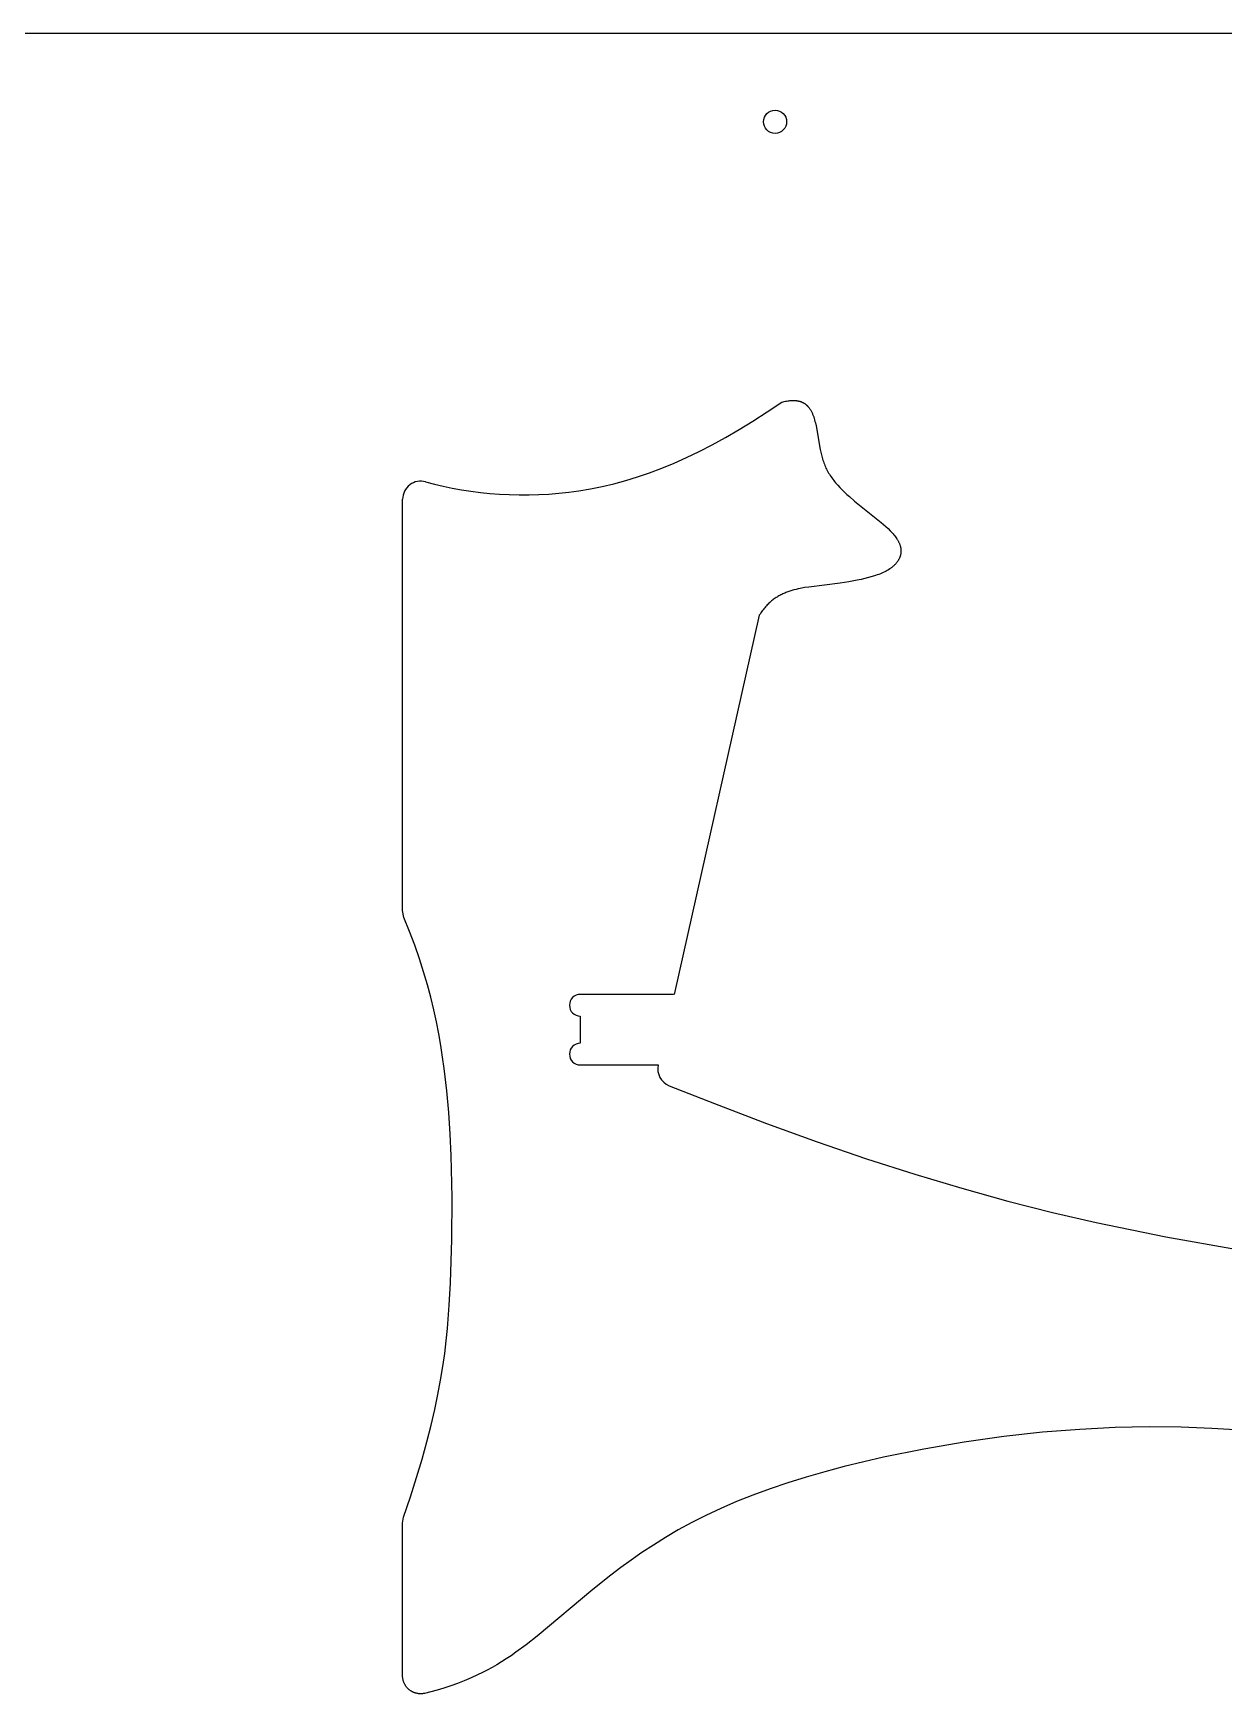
# Model space of a CAD drawing. Extents: x -2030 to 0, y -1030 to 0.
# Drawn here: x -1521.7 to -1212.7, y -431 to 0 of the extents above; entities that cross this region are included whole.
import ezdxf

# ---------------------------------------------------------------- set-up
doc = ezdxf.new("R2010")
doc.units = 0
for name, color, linetype in [('DRILLING', 7, 'CONTINUOUS'), ('OUTSIDE', 96, 'CONTINUOUS'), ('PREDEFINITO', 7, 'CONTINUOUS')]:
    doc.layers.add(name, color=color, linetype=linetype)

msp = doc.modelspace()

# ---------------------------------------------------------------- linework, layer by layer
at = {"layer": 'DRILLING'}
msp.add_circle((-1329.19, -23), 3, dxfattribs=at)
at = {"layer": 'OUTSIDE'}
for p, q in [((-1334.94, -100.69, 1125.47), (-1331.25, -98.31, 1125.47)), ((-1331.25, -98.31, 1125.47), (-1327.45, -95.77, 1125.47)), ((-1327.45, -95.77, 1125.47), (-1327.13, -95.69, 1125.47)), ((-1327.13, -95.69, 1125.47), (-1326.81, -95.61, 1125.47)), ((-1326.81, -95.61, 1125.47), (-1326.5, -95.54, 1125.47)), ((-1326.5, -95.54, 1125.47), (-1326.2, -95.49, 1125.47)), ((-1326.2, -95.49, 1125.47), (-1325.91, -95.44, 1125.47)), ((-1325.91, -95.44, 1125.47), (-1325.63, -95.4, 1125.47)), ((-1325.63, -95.4, 1125.47), (-1325.35, -95.36, 1125.47)), ((-1325.35, -95.36, 1125.47), (-1325.08, -95.34, 1125.47)), ((-1325.08, -95.34, 1125.47), (-1324.82, -95.33, 1125.47)), ((-1324.82, -95.33, 1125.47), (-1324.57, -95.32, 1125.47)), ((-1324.57, -95.32, 1125.47), (-1324.32, -95.32, 1125.47)), ((-1324.32, -95.32, 1125.47), (-1324.08, -95.33, 1125.47)), ((-1324.08, -95.33, 1125.47), (-1323.96, -95.34, 1125.47)), ((-1323.96, -95.34, 1125.47), (-1323.85, -95.35, 1125.47)), ((-1323.85, -95.35, 1125.47), (-1323.73, -95.36, 1125.47)), ((-1323.73, -95.36, 1125.47), (-1323.62, -95.38, 1125.47)), ((-1323.62, -95.38, 1125.47), (-1323.51, -95.39, 1125.47)), ((-1323.51, -95.39, 1125.47), (-1323.4, -95.41, 1125.47)), ((-1323.4, -95.41, 1125.47), (-1323.3, -95.43, 1125.47)), ((-1323.3, -95.43, 1125.47), (-1323.19, -95.45, 1125.47)), ((-1323.19, -95.45, 1125.47), (-1323.09, -95.47, 1125.47)), ((-1323.09, -95.47, 1125.47), (-1322.98, -95.5, 1125.47)), ((-1322.98, -95.5, 1125.47), (-1322.88, -95.52, 1125.47)), ((-1322.88, -95.52, 1125.47), (-1322.79, -95.55, 1125.47)), ((-1322.79, -95.55, 1125.47), (-1322.69, -95.58, 1125.47)), ((-1322.69, -95.58, 1125.47), (-1322.59, -95.61, 1125.47)), ((-1322.59, -95.61, 1125.47), (-1322.5, -95.64, 1125.47)), ((-1322.5, -95.64, 1125.47), (-1322.41, -95.68, 1125.47)), ((-1322.41, -95.68, 1125.47), (-1322.31, -95.71, 1125.47)), ((-1322.31, -95.71, 1125.47), (-1322.22, -95.75, 1125.47)), ((-1322.22, -95.75, 1125.47), (-1322.14, -95.79, 1125.47)), ((-1322.14, -95.79, 1125.47), (-1322.05, -95.83, 1125.47)), ((-1322.05, -95.83, 1125.47), (-1321.96, -95.88, 1125.47)), ((-1321.96, -95.88, 1125.47), (-1321.88, -95.92, 1125.47)), ((-1321.88, -95.92, 1125.47), (-1321.8, -95.96, 1125.47)), ((-1321.8, -95.96, 1125.47), (-1321.72, -96.01, 1125.47)), ((-1321.72, -96.01, 1125.47), (-1321.64, -96.06, 1125.47)), ((-1321.64, -96.06, 1125.47), (-1321.56, -96.11, 1125.47)), ((-1321.56, -96.11, 1125.47), (-1321.48, -96.16, 1125.47)), ((-1321.48, -96.16, 1125.47), (-1321.41, -96.21, 1125.47)), ((-1321.41, -96.21, 1125.47), (-1321.33, -96.27, 1125.47)), ((-1321.33, -96.27, 1125.47), (-1321.26, -96.32, 1125.47)), ((-1321.26, -96.32, 1125.47), (-1321.19, -96.38, 1125.47)), ((-1321.19, -96.38, 1125.47), (-1321.12, -96.44, 1125.47)), ((-1321.12, -96.44, 1125.47), (-1321.05, -96.5, 1125.47)), ((-1321.05, -96.5, 1125.47), (-1320.98, -96.56, 1125.47)), ((-1320.98, -96.56, 1125.47), (-1320.91, -96.62, 1125.47)), ((-1320.91, -96.62, 1125.47), (-1320.85, -96.68, 1125.47)), ((-1320.85, -96.68, 1125.47), (-1320.78, -96.75, 1125.47)), ((-1320.78, -96.75, 1125.47), (-1320.72, -96.81, 1125.47)), ((-1320.72, -96.81, 1125.47), (-1320.66, -96.88, 1125.47)), ((-1320.66, -96.88, 1125.47), (-1320.6, -96.95, 1125.47)), ((-1320.6, -96.95, 1125.47), (-1320.48, -97.09, 1125.47)), ((-1320.48, -97.09, 1125.47), (-1320.36, -97.23, 1125.47)), ((-1320.36, -97.23, 1125.47), (-1320.25, -97.38, 1125.47)), ((-1320.25, -97.38, 1125.47), (-1320.15, -97.53, 1125.47)), ((-1320.15, -97.53, 1125.47), (-1320.05, -97.68, 1125.47)), ((-1320.05, -97.68, 1125.47), (-1319.95, -97.84, 1125.47)), ((-1319.95, -97.84, 1125.47), (-1319.86, -98, 1125.47)), ((-1319.86, -98, 1125.47), (-1319.77, -98.17, 1125.47)), ((-1319.77, -98.17, 1125.47), (-1319.68, -98.34, 1125.47)), ((-1319.68, -98.34, 1125.47), (-1319.6, -98.51, 1125.47)), ((-1319.6, -98.51, 1125.47), (-1319.52, -98.69, 1125.47)), ((-1319.52, -98.69, 1125.47), (-1319.44, -98.87, 1125.47)), ((-1319.44, -98.87, 1125.47), (-1319.37, -99.05, 1125.47)), ((-1319.37, -99.05, 1125.47), (-1319.3, -99.23, 1125.47)), ((-1342.06, -104.94, 1125.47), (-1338.55, -102.89, 1125.47)), ((-1338.55, -102.89, 1125.47), (-1334.94, -100.69, 1125.47)), ((-1319.3, -99.23, 1125.47), (-1319.17, -99.6, 1125.47)), ((-1319.17, -99.6, 1125.47), (-1319.05, -99.98, 1125.47)), ((-1319.05, -99.98, 1125.47), (-1318.94, -100.37, 1125.47)), ((-1318.94, -100.37, 1125.47), (-1318.84, -100.76, 1125.47)), ((-1318.84, -100.76, 1125.47), (-1318.74, -101.15, 1125.47)), ((-1318.74, -101.15, 1125.47), (-1318.57, -101.95, 1125.47)), ((-1318.57, -101.95, 1125.47), (-1317.48, -108.03, 1125.47)), ((-1348.87, -108.57, 1125.47), (-1345.5, -106.83, 1125.47)), ((-1345.5, -106.83, 1125.47), (-1342.06, -104.94, 1125.47)), ((-1358.61, -112.94, 1125.47), (-1355.41, -111.62, 1125.47)), ((-1355.41, -111.62, 1125.47), (-1352.17, -110.16, 1125.47)), ((-1352.17, -110.16, 1125.47), (-1348.87, -108.57, 1125.47)), ((-1317.48, -108.03, 1125.47), (-1317.32, -108.75, 1125.47)), ((-1317.32, -108.75, 1125.47), (-1317.15, -109.45, 1125.47)), ((-1317.15, -109.45, 1125.47), (-1316.97, -110.15, 1125.47)), ((-1316.97, -110.15, 1125.47), (-1316.76, -110.84, 1125.47)), ((-1316.76, -110.84, 1125.47), (-1316.65, -111.18, 1125.47)), ((-1316.65, -111.18, 1125.47), (-1316.53, -111.52, 1125.47)), ((-1316.53, -111.52, 1125.47), (-1316.4, -111.86, 1125.47)), ((-1316.4, -111.86, 1125.47), (-1316.27, -112.19, 1125.47)), ((-1371.01, -116.95, 1125.47), (-1367.95, -116.12, 1125.47)), ((-1367.95, -116.12, 1125.47), (-1364.87, -115.19, 1125.47)), ((-1364.87, -115.19, 1125.47), (-1361.76, -114.12, 1125.47)), ((-1361.76, -114.12, 1125.47), (-1358.61, -112.94, 1125.47)), ((-1316.27, -112.19, 1125.47), (-1316.13, -112.53, 1125.47)), ((-1316.13, -112.53, 1125.47), (-1315.98, -112.86, 1125.47)), ((-1315.98, -112.86, 1125.47), (-1315.82, -113.19, 1125.47)), ((-1315.82, -113.19, 1125.47), (-1315.65, -113.51, 1125.47)), ((-1315.65, -113.51, 1125.47), (-1315.48, -113.84, 1125.47)), ((-1315.48, -113.84, 1125.47), (-1315.29, -114.16, 1125.47)), ((-1315.29, -114.16, 1125.47), (-1315.09, -114.48, 1125.47)), ((-1315.09, -114.48, 1125.47), (-1314.89, -114.8, 1125.47)), ((-1314.89, -114.8, 1125.47), (-1314.67, -115.12, 1125.47)), ((-1314.67, -115.12, 1125.47), (-1314.45, -115.44, 1125.47)), ((-1314.45, -115.44, 1125.47), (-1314.22, -115.75, 1125.47)), ((-1314.22, -115.75, 1125.47), (-1313.98, -116.07, 1125.47)), ((-1313.98, -116.07, 1125.47), (-1313.73, -116.38, 1125.47)), ((-1313.73, -116.38, 1125.47), (-1313.47, -116.69, 1125.47)), ((-1419.9, -116.44, 1125.47), (-1417.63, -117.05, 1125.47)), ((-1417.63, -117.05, 1125.47), (-1415.32, -117.61, 1125.47)), ((-1415.32, -117.61, 1125.47), (-1412.96, -118.1, 1125.47)), ((-1412.96, -118.1, 1125.47), (-1410.57, -118.53, 1125.47)), ((-1410.57, -118.53, 1125.47), (-1408.15, -118.91, 1125.47)), ((-1408.15, -118.91, 1125.47), (-1405.69, -119.22, 1125.47)), ((-1405.69, -119.22, 1125.47), (-1403.21, -119.47, 1125.47)), ((-1403.21, -119.47, 1125.47), (-1400.7, -119.65, 1125.47)), ((-1400.7, -119.65, 1125.47), (-1398.17, -119.77, 1125.47)), ((-1398.17, -119.77, 1125.47), (-1395.62, -119.83, 1125.47)), ((-1395.62, -119.83, 1125.47), (-1393.06, -119.82, 1125.47)), ((-1393.06, -119.82, 1125.47), (-1390.48, -119.75, 1125.47)), ((-1390.48, -119.75, 1125.47), (-1387.9, -119.61, 1125.47)), ((-1387.9, -119.61, 1125.47), (-1385.31, -119.39, 1125.47)), ((-1385.31, -119.39, 1125.47), (-1382.71, -119.11, 1125.47)), ((-1382.71, -119.11, 1125.47), (-1380.12, -118.76, 1125.47)), ((-1380.12, -118.76, 1125.47), (-1377.09, -118.26, 1125.47)), ((-1377.09, -118.26, 1125.47), (-1374.05, -117.66, 1125.47)), ((-1374.05, -117.66, 1125.47), (-1371.01, -116.95, 1125.47)), ((-1313.47, -116.69, 1125.47), (-1312.93, -117.3, 1125.47)), ((-1312.93, -117.3, 1125.47), (-1312.37, -117.91, 1125.47)), ((-1312.37, -117.91, 1125.47), (-1311.78, -118.51, 1125.47)), ((-1311.78, -118.51, 1125.47), (-1311.17, -119.11, 1125.47)), ((-1311.17, -119.11, 1125.47), (-1310.53, -119.7, 1125.47)), ((-1310.53, -119.7, 1125.47), (-1309.88, -120.29, 1125.47)), ((-1309.88, -120.29, 1125.47), (-1308.54, -121.44, 1125.47)), ((-1425.87, -227.75, 1125.47), (-1425.87, -120.96, 1125.47)), ((-1308.54, -121.44, 1125.47), (-1301.66, -126.99, 1125.47)), ((-1301.66, -126.99, 1125.47), (-1301.03, -127.53, 1125.47)), ((-1301.03, -127.53, 1125.47), (-1300.43, -128.06, 1125.47)), ((-1300.43, -128.06, 1125.47), (-1299.86, -128.6, 1125.47)), ((-1299.86, -128.6, 1125.47), (-1299.32, -129.13, 1125.47)), ((-1299.32, -129.13, 1125.47), (-1299.07, -129.4, 1125.47)), ((-1299.07, -129.4, 1125.47), (-1298.82, -129.66, 1125.47)), ((-1298.82, -129.66, 1125.47), (-1298.58, -129.93, 1125.47)), ((-1298.58, -129.93, 1125.47), (-1298.36, -130.19, 1125.47)), ((-1298.36, -130.19, 1125.47), (-1298.14, -130.46, 1125.47)), ((-1298.14, -130.46, 1125.47), (-1297.94, -130.72, 1125.47)), ((-1297.94, -130.72, 1125.47), (-1297.75, -130.99, 1125.47)), ((-1297.75, -130.99, 1125.47), (-1297.57, -131.25, 1125.47)), ((-1297.57, -131.25, 1125.47), (-1297.49, -131.38, 1125.47)), ((-1297.49, -131.38, 1125.47), (-1297.41, -131.51, 1125.47)), ((-1297.41, -131.51, 1125.47), (-1297.33, -131.65, 1125.47)), ((-1297.33, -131.65, 1125.47), (-1297.25, -131.78, 1125.47)), ((-1297.25, -131.78, 1125.47), (-1297.18, -131.91, 1125.47)), ((-1297.18, -131.91, 1125.47), (-1297.12, -132.04, 1125.47)), ((-1297.12, -132.04, 1125.47), (-1297.05, -132.17, 1125.47)), ((-1297.05, -132.17, 1125.47), (-1296.99, -132.31, 1125.47)), ((-1296.99, -132.31, 1125.47), (-1296.93, -132.44, 1125.47)), ((-1296.93, -132.44, 1125.47), (-1296.88, -132.57, 1125.47)), ((-1296.88, -132.57, 1125.47), (-1296.83, -132.7, 1125.47)), ((-1296.83, -132.7, 1125.47), (-1296.79, -132.83, 1125.47)), ((-1296.79, -132.83, 1125.47), (-1296.74, -132.97, 1125.47)), ((-1296.74, -132.97, 1125.47), (-1296.7, -133.1, 1125.47)), ((-1296.7, -133.1, 1125.47), (-1296.67, -133.23, 1125.47)), ((-1296.67, -133.23, 1125.47), (-1296.64, -133.36, 1125.47)), ((-1296.64, -133.36, 1125.47), (-1296.61, -133.49, 1125.47)), ((-1296.61, -133.49, 1125.47), (-1296.59, -133.62, 1125.47)), ((-1296.59, -133.62, 1125.47), (-1296.57, -133.75, 1125.47)), ((-1298.06, -137.92, 1125.47), (-1298.17, -138.03, 1125.47)), ((-1297.96, -137.81, 1125.47), (-1298.06, -137.92, 1125.47)), ((-1297.86, -137.7, 1125.47), (-1297.96, -137.81, 1125.47)), ((-1297.76, -137.58, 1125.47), (-1297.86, -137.7, 1125.47)), ((-1297.67, -137.47, 1125.47), (-1297.76, -137.58, 1125.47)), ((-1297.58, -137.36, 1125.47), (-1297.67, -137.47, 1125.47)), ((-1297.49, -137.24, 1125.47), (-1297.58, -137.36, 1125.47)), ((-1297.41, -137.13, 1125.47), (-1297.49, -137.24, 1125.47)), ((-1297.33, -137.01, 1125.47), (-1297.41, -137.13, 1125.47)), ((-1297.25, -136.89, 1125.47), (-1297.33, -137.01, 1125.47)), ((-1297.18, -136.77, 1125.47), (-1297.25, -136.89, 1125.47)), ((-1297.12, -136.65, 1125.47), (-1297.18, -136.77, 1125.47)), ((-1297.05, -136.53, 1125.47), (-1297.12, -136.65, 1125.47)), ((-1296.99, -136.41, 1125.47), (-1297.05, -136.53, 1125.47)), ((-1296.93, -136.29, 1125.47), (-1296.99, -136.41, 1125.47)), ((-1296.88, -136.17, 1125.47), (-1296.93, -136.29, 1125.47)), ((-1296.83, -136.05, 1125.47), (-1296.88, -136.17, 1125.47)), ((-1296.79, -135.92, 1125.47), (-1296.83, -136.05, 1125.47)), ((-1296.74, -135.8, 1125.47), (-1296.79, -135.92, 1125.47)), ((-1296.7, -135.67, 1125.47), (-1296.74, -135.8, 1125.47)), ((-1296.67, -135.55, 1125.47), (-1296.7, -135.67, 1125.47)), ((-1296.64, -135.42, 1125.47), (-1296.67, -135.55, 1125.47)), ((-1296.61, -135.3, 1125.47), (-1296.64, -135.42, 1125.47)), ((-1296.59, -135.17, 1125.47), (-1296.61, -135.3, 1125.47)), ((-1296.57, -135.04, 1125.47), (-1296.59, -135.17, 1125.47)), ((-1296.57, -133.75, 1125.47), (-1296.55, -133.88, 1125.47)), ((-1296.55, -134.92, 1125.47), (-1296.57, -135.04, 1125.47)), ((-1296.55, -133.88, 1125.47), (-1296.54, -134.01, 1125.47)), ((-1296.54, -134.79, 1125.47), (-1296.55, -134.92, 1125.47)), ((-1296.54, -134.01, 1125.47), (-1296.53, -134.14, 1125.47)), ((-1296.53, -134.66, 1125.47), (-1296.54, -134.79, 1125.47)), ((-1296.53, -134.14, 1125.47), (-1296.52, -134.27, 1125.47)), ((-1296.52, -134.53, 1125.47), (-1296.53, -134.66, 1125.47)), ((-1296.52, -134.27, 1125.47), (-1296.52, -134.4, 1125.47)), ((-1296.52, -134.4, 1125.47), (-1296.52, -134.53, 1125.47)), ((-1307.93, -142.01, 1125.47), (-1310.09, -142.41, 1125.47)), ((-1306.89, -141.8, 1125.47), (-1307.93, -142.01, 1125.47)), ((-1305.89, -141.57, 1125.47), (-1306.89, -141.8, 1125.47)), ((-1304.92, -141.32, 1125.47), (-1305.89, -141.57, 1125.47)), ((-1303.99, -141.06, 1125.47), (-1304.92, -141.32, 1125.47)), ((-1303.1, -140.78, 1125.47), (-1303.99, -141.06, 1125.47)), ((-1302.68, -140.63, 1125.47), (-1303.1, -140.78, 1125.47)), ((-1302.26, -140.48, 1125.47), (-1302.68, -140.63, 1125.47)), ((-1301.86, -140.32, 1125.47), (-1302.26, -140.48, 1125.47)), ((-1301.48, -140.16, 1125.47), (-1301.86, -140.32, 1125.47)), ((-1301.1, -139.99, 1125.47), (-1301.48, -140.16, 1125.47)), ((-1300.74, -139.81, 1125.47), (-1301.1, -139.99, 1125.47)), ((-1300.4, -139.64, 1125.47), (-1300.74, -139.81, 1125.47)), ((-1300.07, -139.45, 1125.47), (-1300.4, -139.64, 1125.47)), ((-1299.75, -139.26, 1125.47), (-1300.07, -139.45, 1125.47)), ((-1299.45, -139.07, 1125.47), (-1299.75, -139.26, 1125.47)), ((-1299.31, -138.97, 1125.47), (-1299.45, -139.07, 1125.47)), ((-1299.17, -138.87, 1125.47), (-1299.31, -138.97, 1125.47)), ((-1299.03, -138.77, 1125.47), (-1299.17, -138.87, 1125.47)), ((-1298.9, -138.67, 1125.47), (-1299.03, -138.77, 1125.47)), ((-1298.77, -138.56, 1125.47), (-1298.9, -138.67, 1125.47)), ((-1298.64, -138.46, 1125.47), (-1298.77, -138.56, 1125.47)), ((-1298.52, -138.35, 1125.47), (-1298.64, -138.46, 1125.47)), ((-1298.4, -138.25, 1125.47), (-1298.52, -138.35, 1125.47)), ((-1298.28, -138.14, 1125.47), (-1298.4, -138.25, 1125.47)), ((-1298.17, -138.03, 1125.47), (-1298.28, -138.14, 1125.47)), ((-1328.94, -146.51, 1125.47), (-1329.18, -146.67, 1125.47)), ((-1328.69, -146.36, 1125.47), (-1328.94, -146.51, 1125.47)), ((-1328.45, -146.21, 1125.47), (-1328.69, -146.36, 1125.47)), ((-1328.2, -146.06, 1125.47), (-1328.45, -146.21, 1125.47)), ((-1327.95, -145.92, 1125.47), (-1328.2, -146.06, 1125.47)), ((-1327.7, -145.79, 1125.47), (-1327.95, -145.92, 1125.47)), ((-1327.45, -145.67, 1125.47), (-1327.7, -145.79, 1125.47)), ((-1327.2, -145.54, 1125.47), (-1327.45, -145.67, 1125.47)), ((-1326.94, -145.43, 1125.47), (-1327.2, -145.54, 1125.47)), ((-1326.68, -145.31, 1125.47), (-1326.94, -145.43, 1125.47)), ((-1326.42, -145.21, 1125.47), (-1326.68, -145.31, 1125.47)), ((-1325.9, -145.01, 1125.47), (-1326.42, -145.21, 1125.47)), ((-1325.37, -144.82, 1125.47), (-1325.9, -145.01, 1125.47)), ((-1324.83, -144.65, 1125.47), (-1325.37, -144.82, 1125.47)), ((-1324.29, -144.5, 1125.47), (-1324.83, -144.65, 1125.47)), ((-1323.75, -144.36, 1125.47), (-1324.29, -144.5, 1125.47)), ((-1323.2, -144.23, 1125.47), (-1323.75, -144.36, 1125.47)), ((-1322.64, -144.12, 1125.47), (-1323.2, -144.23, 1125.47)), ((-1321.52, -143.92, 1125.47), (-1322.64, -144.12, 1125.47)), ((-1320.39, -143.75, 1125.47), (-1321.52, -143.92, 1125.47)), ((-1312.32, -142.75, 1125.47), (-1320.39, -143.75, 1125.47)), ((-1310.09, -142.41, 1125.47), (-1312.32, -142.75, 1125.47)), ((-1333.1, -150.77, 1125.47), (-1333.3, -151.08, 1125.47)), ((-1332.91, -150.48, 1125.47), (-1333.1, -150.77, 1125.47)), ((-1332.71, -150.19, 1125.47), (-1332.91, -150.48, 1125.47)), ((-1332.51, -149.91, 1125.47), (-1332.71, -150.19, 1125.47)), ((-1332.3, -149.64, 1125.47), (-1332.51, -149.91, 1125.47)), ((-1332.1, -149.38, 1125.47), (-1332.3, -149.64, 1125.47)), ((-1331.89, -149.13, 1125.47), (-1332.1, -149.38, 1125.47)), ((-1331.67, -148.89, 1125.47), (-1331.89, -149.13, 1125.47)), ((-1331.46, -148.65, 1125.47), (-1331.67, -148.89, 1125.47)), ((-1331.24, -148.42, 1125.47), (-1331.46, -148.65, 1125.47)), ((-1331.02, -148.2, 1125.47), (-1331.24, -148.42, 1125.47)), ((-1330.8, -147.98, 1125.47), (-1331.02, -148.2, 1125.47)), ((-1330.57, -147.77, 1125.47), (-1330.8, -147.98, 1125.47)), ((-1330.35, -147.57, 1125.47), (-1330.57, -147.77, 1125.47)), ((-1330.12, -147.38, 1125.47), (-1330.35, -147.57, 1125.47)), ((-1329.89, -147.19, 1125.47), (-1330.12, -147.38, 1125.47)), ((-1329.65, -147.01, 1125.47), (-1329.89, -147.19, 1125.47)), ((-1329.41, -146.84, 1125.47), (-1329.65, -147.01, 1125.47)), ((-1329.18, -146.67, 1125.47), (-1329.41, -146.84, 1125.47)), ((-1333.3, -151.08, 1125.47), (-1355.41, -249.51, 1125.47)), ((-1425.51, -229.56, 1125.47), (-1425.87, -227.75, 1125.47)), ((-1424.05, -233.19, 1125.47), (-1425.51, -229.56, 1125.47)), ((-1422.72, -236.75, 1125.47), (-1424.05, -233.19, 1125.47)), ((-1421.51, -240.23, 1125.47), (-1422.72, -236.75, 1125.47)), ((-1420.42, -243.64, 1125.47), (-1421.51, -240.23, 1125.47)), ((-1419.44, -246.99, 1125.47), (-1420.42, -243.64, 1125.47)), ((-1418.56, -250.26, 1125.47), (-1419.44, -246.99, 1125.47)), ((-1355.55, -249.51, 1125.47), (-1379.74, -249.51, 1125.47)), ((-1417.78, -253.48, 1125.47), (-1418.56, -250.26, 1125.47)), ((-1417.09, -256.64, 1125.47), (-1417.78, -253.48, 1125.47)), ((-1416.47, -259.75, 1125.47), (-1417.09, -256.64, 1125.47)), ((-1379.74, -255.14, 1125.47), (-1379.74, -262.18, 1125.47)), ((-1415.94, -262.8, 1125.47), (-1416.47, -259.75, 1125.47)), ((-1415.47, -265.8, 1125.47), (-1415.94, -262.8, 1125.47)), ((-1415.06, -268.76, 1125.47), (-1415.47, -265.8, 1125.47)), ((-1414.4, -274.55, 1125.47), (-1415.06, -268.76, 1125.47)), ((-1379.74, -267.81, 1125.47), (-1359.52, -267.81, 1125.47)), ((-1413.91, -280.19, 1125.47), (-1414.4, -274.55, 1125.47)), ((-1356.66, -273.2, 1125.47), (-1344.9, -277.86, 1125.47)), ((-1344.9, -277.86, 1125.47), (-1331.45, -283.03, 1125.47)), ((-1413.52, -285.8, 1125.47), (-1413.91, -280.19, 1125.47)), ((-1331.45, -283.03, 1125.47), (-1318.31, -287.8, 1125.47)), ((-1413.24, -291.31, 1125.47), (-1413.52, -285.8, 1125.47)), ((-1318.31, -287.8, 1125.47), (-1305.47, -292.18, 1125.47)), ((-1412.97, -302.2, 1125.47), (-1413.24, -291.31, 1125.47)), ((-1305.47, -292.18, 1125.47), (-1292.95, -296.19, 1125.47)), ((-1292.95, -296.19, 1125.47), (-1280.73, -299.83, 1125.47)), ((-1280.73, -299.83, 1125.47), (-1268.81, -303.13, 1125.47)), ((-1413.05, -313.13, 1125.47), (-1412.97, -302.2, 1125.47)), ((-1268.81, -303.13, 1125.47), (-1257.2, -306.09, 1125.47)), ((-1257.2, -306.09, 1125.47), (-1245.88, -308.74, 1125.47)), ((-1245.88, -308.74, 1125.47), (-1227.75, -312.47, 1125.47)), ((-1413.44, -324.38, 1125.47), (-1413.05, -313.13, 1125.47)), ((-1227.75, -312.47, 1125.47), (-1209.14, -315.75, 1125.47)), ((-1413.75, -330.17, 1125.47), (-1413.44, -324.38, 1125.47)), ((-1414.22, -336.23, 1125.47), (-1413.75, -330.17, 1125.47)), ((-1414.94, -342.68, 1125.47), (-1414.54, -339.4, 1125.47)), ((-1414.54, -339.4, 1125.47), (-1414.22, -336.23, 1125.47)), ((-1415.42, -346.09, 1125.47), (-1414.94, -342.68, 1125.47)), ((-1416, -349.65, 1125.47), (-1415.42, -346.09, 1125.47)), ((-1417.51, -357.26, 1125.47), (-1416.7, -353.37, 1125.47)), ((-1416.7, -353.37, 1125.47), (-1416, -349.65, 1125.47)), ((-1418.46, -361.34, 1125.47), (-1417.51, -357.26, 1125.47)), ((-1419.55, -365.63, 1125.47), (-1418.46, -361.34, 1125.47)), ((-1240.92, -361.95, 1125.47), (-1250.13, -362.4, 1125.47)), ((-1232.14, -361.78, 1125.47), (-1240.92, -361.95, 1125.47)), ((-1223.77, -361.86, 1125.47), (-1232.14, -361.78, 1125.47)), ((-1215.8, -362.15, 1125.47), (-1223.77, -361.86, 1125.47)), ((-1420.8, -370.15, 1125.47), (-1419.55, -365.63, 1125.47)), ((-1280.14, -365.74, 1125.47), (-1290.6, -367.53, 1125.47)), ((-1269.81, -364.28, 1125.47), (-1280.14, -365.74, 1125.47)), ((-1259.76, -363.17, 1125.47), (-1269.81, -364.28, 1125.47)), ((-1250.13, -362.4, 1125.47), (-1259.76, -363.17, 1125.47)), ((-1208.23, -362.62, 1125.47), (-1215.8, -362.15, 1125.47)), ((-1422.22, -374.9, 1125.47), (-1420.8, -370.15, 1125.47)), ((-1301.02, -369.64, 1125.47), (-1311.25, -372.07, 1125.47)), ((-1290.6, -367.53, 1125.47), (-1301.02, -369.64, 1125.47)), ((-1423.82, -379.9, 1125.47), (-1422.22, -374.9, 1125.47)), ((-1321.13, -374.8, 1125.47), (-1325.89, -376.28, 1125.47)), ((-1316.24, -373.4, 1125.47), (-1321.13, -374.8, 1125.47)), ((-1311.25, -372.07, 1125.47), (-1316.24, -373.4, 1125.47)), ((-1330.51, -377.84, 1125.47), (-1334.96, -379.46, 1125.47)), ((-1325.89, -376.28, 1125.47), (-1330.51, -377.84, 1125.47)), ((-1425.61, -385.17, 1125.47), (-1423.82, -379.9, 1125.47)), ((-1343.28, -382.92, 1125.47), (-1347.15, -384.74, 1125.47)), ((-1339.22, -381.16, 1125.47), (-1343.28, -382.92, 1125.47)), ((-1334.96, -379.46, 1125.47), (-1339.22, -381.16, 1125.47)), ((-1425.87, -386.72, 1125.47), (-1425.61, -385.17, 1125.47)), ((-1425.87, -426.35, 1125.47), (-1425.87, -386.72, 1125.47)), ((-1350.82, -386.61, 1125.47), (-1354.31, -388.52, 1125.47)), ((-1347.15, -384.74, 1125.47), (-1350.82, -386.61, 1125.47)), ((-1357.63, -390.46, 1125.47), (-1360.77, -392.42, 1125.47)), ((-1354.31, -388.52, 1125.47), (-1357.63, -390.46, 1125.47)), ((-1366.57, -396.35, 1125.47), (-1369.25, -398.3, 1125.47)), ((-1363.75, -394.38, 1125.47), (-1366.57, -396.35, 1125.47)), ((-1360.77, -392.42, 1125.47), (-1363.75, -394.38, 1125.47)), ((-1371.78, -400.22, 1125.47), (-1376.46, -403.96, 1125.47)), ((-1369.25, -398.3, 1125.47), (-1371.78, -400.22, 1125.47)), ((-1376.46, -403.96, 1125.47), (-1390.93, -416.1, 1125.47)), ((-1390.93, -416.1, 1125.47), (-1393.78, -418.32, 1125.47)), ((-1398.97, -421.98, 1125.47), (-1400.21, -422.77, 1125.47)), ((-1397.72, -421.15, 1125.47), (-1398.97, -421.98, 1125.47)), ((-1396.44, -420.27, 1125.47), (-1397.72, -421.15, 1125.47)), ((-1393.78, -418.32, 1125.47), (-1396.44, -420.27, 1125.47)), ((-1425.87, -426.48, 1125.47), (-1425.87, -426.35, 1125.47)), ((-1425.87, -426.6, 1125.47), (-1425.87, -426.48, 1125.47)), ((-1425.86, -426.73, 1125.47), (-1425.87, -426.6, 1125.47)), ((-1406.4, -426.12, 1125.47), (-1408.11, -426.9, 1125.47)), ((-1405.14, -425.51, 1125.47), (-1406.4, -426.12, 1125.47)), ((-1403.89, -424.87, 1125.47), (-1405.14, -425.51, 1125.47)), ((-1402.66, -424.21, 1125.47), (-1403.89, -424.87, 1125.47)), ((-1401.44, -423.51, 1125.47), (-1402.66, -424.21, 1125.47)), ((-1400.21, -422.77, 1125.47), (-1401.44, -423.51, 1125.47)), ((-1425.84, -426.86, 1125.47), (-1425.86, -426.73, 1125.47)), ((-1425.83, -426.99, 1125.47), (-1425.84, -426.86, 1125.47)), ((-1425.81, -427.12, 1125.47), (-1425.83, -426.99, 1125.47)), ((-1425.79, -427.25, 1125.47), (-1425.81, -427.12, 1125.47)), ((-1425.76, -427.38, 1125.47), (-1425.79, -427.25, 1125.47)), ((-1425.73, -427.5, 1125.47), (-1425.76, -427.38, 1125.47)), ((-1425.69, -427.63, 1125.47), (-1425.73, -427.5, 1125.47)), ((-1425.66, -427.76, 1125.47), (-1425.69, -427.63, 1125.47)), ((-1425.61, -427.89, 1125.47), (-1425.66, -427.76, 1125.47)), ((-1425.57, -428.01, 1125.47), (-1425.61, -427.89, 1125.47)), ((-1425.52, -428.13, 1125.47), (-1425.57, -428.01, 1125.47)), ((-1425.47, -428.26, 1125.47), (-1425.52, -428.13, 1125.47)), ((-1425.41, -428.38, 1125.47), (-1425.47, -428.26, 1125.47)), ((-1425.35, -428.5, 1125.47), (-1425.41, -428.38, 1125.47)), ((-1425.29, -428.61, 1125.47), (-1425.35, -428.5, 1125.47)), ((-1425.22, -428.73, 1125.47), (-1425.29, -428.61, 1125.47)), ((-1425.15, -428.84, 1125.47), (-1425.22, -428.73, 1125.47)), ((-1425.08, -428.96, 1125.47), (-1425.15, -428.84, 1125.47)), ((-1425.01, -429.06, 1125.47), (-1425.08, -428.96, 1125.47)), ((-1424.93, -429.17, 1125.47), (-1425.01, -429.06, 1125.47)), ((-1424.85, -429.28, 1125.47), (-1424.93, -429.17, 1125.47)), ((-1424.76, -429.38, 1125.47), (-1424.85, -429.28, 1125.47)), ((-1424.68, -429.48, 1125.47), (-1424.76, -429.38, 1125.47)), ((-1424.59, -429.57, 1125.47), (-1424.68, -429.48, 1125.47)), ((-1424.5, -429.66, 1125.47), (-1424.59, -429.57, 1125.47)), ((-1424.41, -429.76, 1125.47), (-1424.5, -429.66, 1125.47)), ((-1424.31, -429.84, 1125.47), (-1424.41, -429.76, 1125.47)), ((-1424.22, -429.93, 1125.47), (-1424.31, -429.84, 1125.47)), ((-1424.12, -430.01, 1125.47), (-1424.22, -429.93, 1125.47)), ((-1424.02, -430.09, 1125.47), (-1424.12, -430.01, 1125.47)), ((-1423.92, -430.16, 1125.47), (-1424.02, -430.09, 1125.47)), ((-1423.81, -430.24, 1125.47), (-1423.92, -430.16, 1125.47)), ((-1423.7, -430.31, 1125.47), (-1423.81, -430.24, 1125.47)), ((-1423.59, -430.37, 1125.47), (-1423.7, -430.31, 1125.47)), ((-1423.48, -430.44, 1125.47), (-1423.59, -430.37, 1125.47)), ((-1423.36, -430.5, 1125.47), (-1423.48, -430.44, 1125.47)), ((-1423.25, -430.56, 1125.47), (-1423.36, -430.5, 1125.47)), ((-1423.13, -430.62, 1125.47), (-1423.25, -430.56, 1125.47)), ((-1423.01, -430.67, 1125.47), (-1423.13, -430.62, 1125.47)), ((-1422.88, -430.72, 1125.47), (-1423.01, -430.67, 1125.47)), ((-1422.76, -430.77, 1125.47), (-1422.88, -430.72, 1125.47)), ((-1422.63, -430.81, 1125.47), (-1422.76, -430.77, 1125.47)), ((-1422.51, -430.85, 1125.47), (-1422.63, -430.81, 1125.47)), ((-1422.38, -430.89, 1125.47), (-1422.51, -430.85, 1125.47)), ((-1422.25, -430.92, 1125.47), (-1422.38, -430.89, 1125.47)), ((-1422.12, -430.95, 1125.47), (-1422.25, -430.92, 1125.47)), ((-1421.99, -430.97, 1125.47), (-1422.12, -430.95, 1125.47)), ((-1421.86, -430.99, 1125.47), (-1421.99, -430.97, 1125.47)), ((-1421.72, -431.01, 1125.47), (-1421.86, -430.99, 1125.47)), ((-1421.59, -431.02, 1125.47), (-1421.72, -431.01, 1125.47)), ((-1421.46, -431.03, 1125.47), (-1421.59, -431.02, 1125.47)), ((-1421.33, -431.04, 1125.47), (-1421.46, -431.03, 1125.47)), ((-1421.2, -431.04, 1125.47), (-1421.33, -431.04, 1125.47)), ((-1421.06, -431.04, 1125.47), (-1421.2, -431.04, 1125.47)), ((-1420.93, -431.03, 1125.47), (-1421.06, -431.04, 1125.47)), ((-1420.8, -431.03, 1125.47), (-1420.93, -431.03, 1125.47)), ((-1420.67, -431.01, 1125.47), (-1420.8, -431.03, 1125.47)), ((-1420.55, -431, 1125.47), (-1420.67, -431.01, 1125.47)), ((-1420.42, -430.98, 1125.47), (-1420.55, -431, 1125.47)), ((-1420.29, -430.96, 1125.47), (-1420.42, -430.98, 1125.47)), ((-1420.17, -430.93, 1125.47), (-1420.29, -430.96, 1125.47)), ((-1418.54, -430.54, 1125.47), (-1420.17, -430.93, 1125.47)), ((-1416.86, -430.08, 1125.47), (-1418.54, -430.54, 1125.47)), ((-1415.14, -429.56, 1125.47), (-1416.86, -430.08, 1125.47)), ((-1413.38, -428.97, 1125.47), (-1415.14, -429.56, 1125.47)), ((-1411.62, -428.33, 1125.47), (-1413.38, -428.97, 1125.47)), ((-1409.86, -427.64, 1125.47), (-1411.62, -428.33, 1125.47)), ((-1408.11, -426.9, 1125.47), (-1409.86, -427.64, 1125.47))]:
    msp.add_line(p, q, dxfattribs=at)
for centre, radius, start, end in [((-1421.18, -120.96, 1125.47), 4.69, 74.1131, 180), ((-1379.74, -252.33, 1125.47), 2.82, 90, 270), ((-1379.74, -265, 1125.47), 2.82, 90, 270), ((-1354.94, -268.84, 1125.47), 4.69, 167.3415, 248.4268)]:
    msp.add_arc(centre, radius, start, end, dxfattribs=at)
at = {"layer": 'PREDEFINITO'}
msp.add_line((-2030, 0), (0, 0), dxfattribs=at)

doc.saveas('drawing.dxf')
